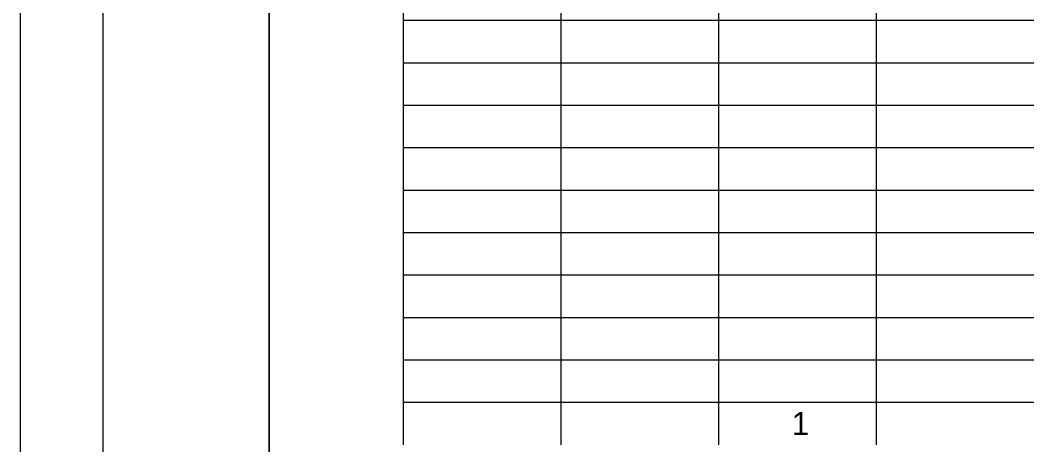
# Model space of a CAD drawing. Extents: x 0 to 34, y 0 to 22.
# Drawn here: x 0 to 6.1, y 15.47 to 18.03 of the extents above; entities that cross this region are included whole.
import ezdxf

# ---------------------------------------------------------------- set-up
doc = ezdxf.new("R2010")
doc.units = 0
for name, color, linetype in [('Default', 7, 'Continuous'), ('SH_Border', 7, 'Continuous'), ('SH_Cut_Line', 7, 'Continuous')]:
    doc.layers.add(name, color=color, linetype=linetype)

msp = doc.modelspace()

# ---------------------------------------------------------------- linework, layer by layer
at = {"layer": 'Default'}
for p, q in [((2.3057, 19.3087), (2.3057, 18.0304)), ((3.2552, 19.3087), (3.2552, 18.0304)), ((4.2048, 19.3087), (4.2048, 18.0304)), ((5.1543, 19.3087), (5.1543, 18.0304)), ((2.3057, 18.0304), (3.2552, 18.0304)), ((2.3057, 18.0304), (2.3057, 17.5191)), ((3.2552, 18.0304), (4.2048, 18.0304)), ((3.2552, 18.0304), (3.2552, 17.5191)), ((4.2048, 18.0304), (5.1543, 18.0304)), ((4.2048, 18.0304), (4.2048, 17.5191)), ((5.1543, 18.0304), (6.1039, 18.0304)), ((5.1543, 18.0304), (5.1543, 17.5191)), ((2.3057, 17.7748), (3.2552, 17.7748)), ((3.2552, 17.7748), (4.2048, 17.7748)), ((4.2048, 17.7748), (5.1543, 17.7748)), ((5.1543, 17.7748), (6.1039, 17.7748)), ((2.3057, 17.5191), (3.2552, 17.5191)), ((2.3057, 17.5191), (2.3057, 17.2635)), ((3.2552, 17.5191), (4.2048, 17.5191)), ((3.2552, 17.5191), (3.2552, 17.2635)), ((4.2048, 17.5191), (5.1543, 17.5191)), ((4.2048, 17.5191), (4.2048, 17.2635)), ((5.1543, 17.5191), (6.1039, 17.5191)), ((5.1543, 17.5191), (5.1543, 17.2635)), ((2.3057, 17.2635), (3.2552, 17.2635)), ((2.3057, 17.2635), (2.3057, 17.0078)), ((3.2552, 17.2635), (4.2048, 17.2635)), ((3.2552, 17.2635), (3.2552, 17.0078)), ((4.2048, 17.2635), (5.1543, 17.2635)), ((4.2048, 17.2635), (4.2048, 17.0078)), ((5.1543, 17.2635), (6.1039, 17.2635)), ((5.1543, 17.2635), (5.1543, 17.0078)), ((2.3057, 17.0078), (3.2552, 17.0078)), ((2.3057, 17.0078), (2.3057, 16.7522)), ((3.2552, 17.0078), (4.2048, 17.0078)), ((3.2552, 17.0078), (3.2552, 16.7522)), ((4.2048, 17.0078), (5.1543, 17.0078)), ((4.2048, 17.0078), (4.2048, 16.7522)), ((5.1543, 17.0078), (6.1039, 17.0078)), ((5.1543, 17.0078), (5.1543, 16.7522)), ((2.3057, 16.7522), (3.2552, 16.7522)), ((2.3057, 16.7522), (2.3057, 16.4965)), ((3.2552, 16.7522), (4.2048, 16.7522)), ((3.2552, 16.7522), (3.2552, 16.4965)), ((4.2048, 16.7522), (5.1543, 16.7522)), ((4.2048, 16.7522), (4.2048, 16.4965)), ((5.1543, 16.7522), (6.1039, 16.7522)), ((5.1543, 16.7522), (5.1543, 16.4965)), ((2.3057, 16.4965), (3.2552, 16.4965)), ((2.3057, 16.4965), (2.3057, 16.2409)), ((3.2552, 16.4965), (4.2048, 16.4965)), ((3.2552, 16.4965), (3.2552, 16.2409)), ((4.2048, 16.4965), (5.1543, 16.4965)), ((4.2048, 16.4965), (4.2048, 16.2409)), ((5.1543, 16.4965), (6.1039, 16.4965)), ((5.1543, 16.4965), (5.1543, 16.2409)), ((2.3057, 16.2409), (3.2552, 16.2409)), ((2.3057, 16.2409), (2.3057, 15.7296)), ((3.2552, 16.2409), (4.2048, 16.2409)), ((3.2552, 16.2409), (3.2552, 15.7296)), ((4.2048, 16.2409), (5.1543, 16.2409)), ((4.2048, 16.2409), (4.2048, 15.7296)), ((5.1543, 16.2409), (6.1039, 16.2409)), ((5.1543, 16.2409), (5.1543, 15.7296)), ((2.3057, 15.9852), (3.2552, 15.9852)), ((3.2552, 15.9852), (4.2048, 15.9852)), ((4.2048, 15.9852), (5.1543, 15.9852)), ((5.1543, 15.9852), (6.1039, 15.9852)), ((2.3057, 15.7296), (3.2552, 15.7296)), ((2.3057, 15.7296), (2.3057, 15.4739)), ((3.2552, 15.7296), (4.2048, 15.7296)), ((3.2552, 15.7296), (3.2552, 15.4739)), ((4.2048, 15.7296), (5.1543, 15.7296)), ((4.2048, 15.7296), (4.2048, 15.4739)), ((5.1543, 15.7296), (6.1039, 15.7296)), ((5.1543, 15.7296), (5.1543, 15.4739))]:
    msp.add_line(p, q, dxfattribs=at)
at = {"layer": 'SH_Border'}
for points in [[(0.5, 21.5), (1.5, 21.5), (1.5, 0.5), (0.5, 0.5)], [(1.5, 21.5), (33.5, 21.5), (33.5, 0.5), (1.5, 0.5)]]:
    msp.add_lwpolyline(points, close=True, dxfattribs=at)
at = {"layer": 'SH_Cut_Line'}
msp.add_lwpolyline([(0, 0), (34, 0), (34, 22), (0, 22)], close=True, dxfattribs=at)

# ---------------------------------------------------------------- texts
at = {"layer": 'Default'}
msp.add_text('1', height=0.14, dxfattribs=at).set_placement((4.6468, 15.5317))

doc.saveas('drawing.dxf')
